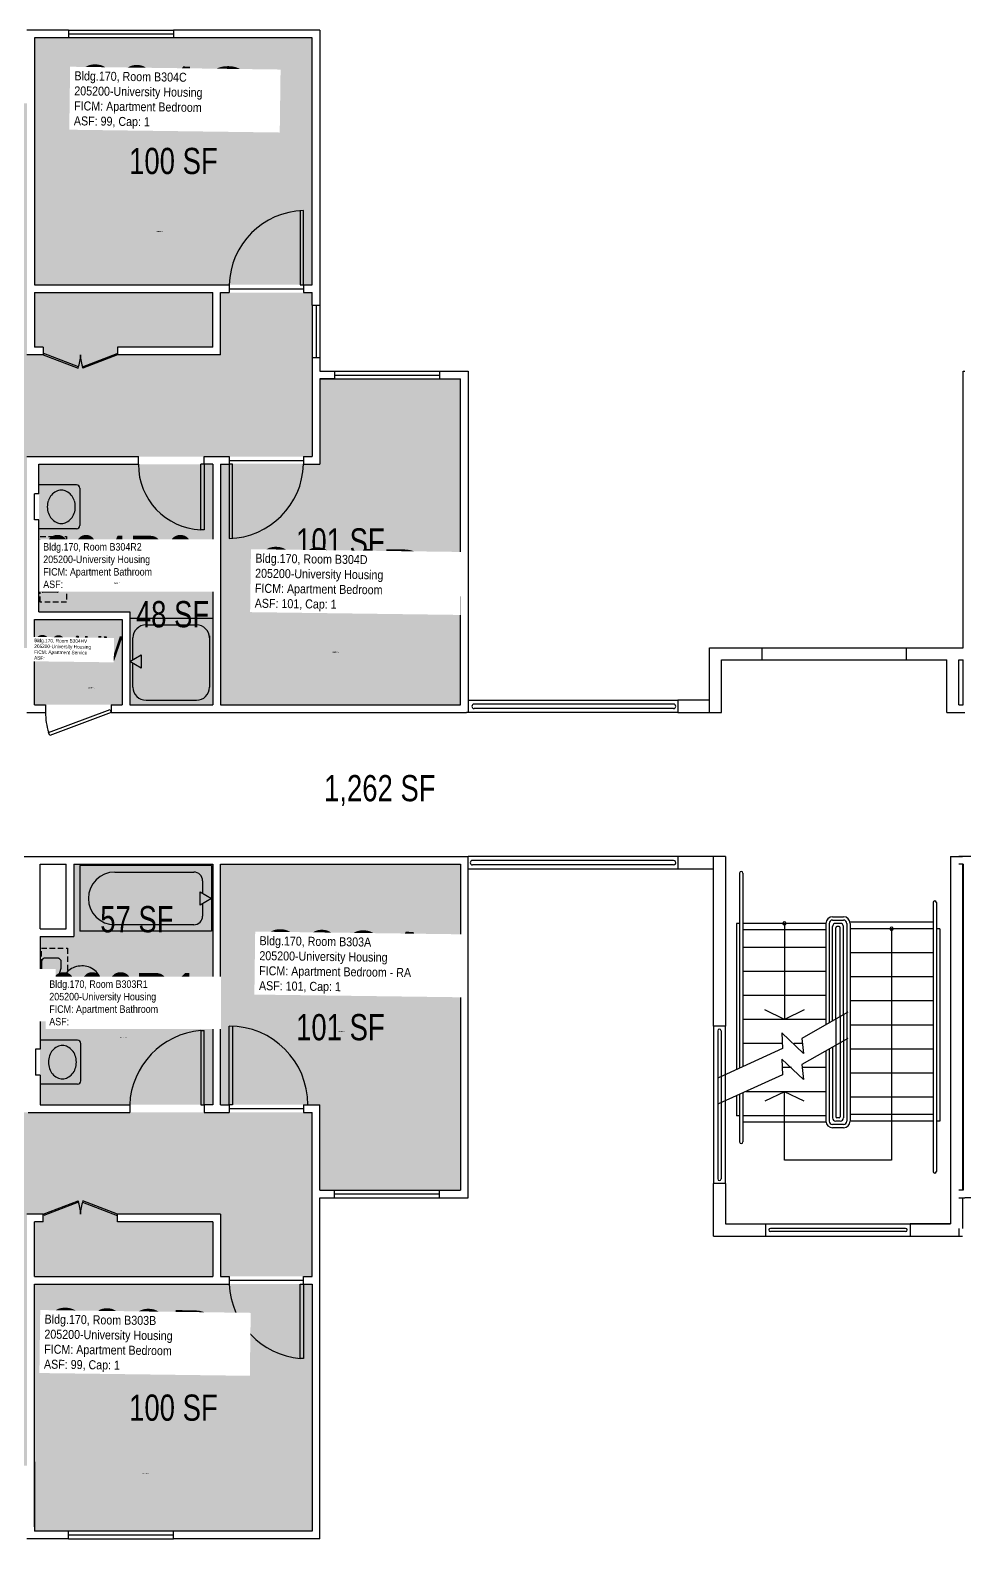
# Model space of a CAD drawing. Header units: inches. Extents: x -54 to 2413, y -86 to 676.
# Drawn here: x 1049 to 1477, y -51 to 639 of the extents above; entities that cross this region are included whole.
import ezdxf
from ezdxf.enums import TextEntityAlignment as Align

# ---------------------------------------------------------------- set-up
doc = ezdxf.new("R2010")
doc.units = ezdxf.units.IN
doc.header["$LTSCALE"] = 10
doc.header["$MEASUREMENT"] = 0
doc.linetypes.add('DASHED2', pattern=[0.375, 0.25, -0.125])
doc.layers.get('0').update_dxf_attribs({"linetype": 'CONTINUOUS'})
for name, color, linetype in [('A-DOOR', 2, 'CONTINUOUS'), ('A-FLOR', 3, 'CONTINUOUS'), ('A-GLAZ', 1, 'CONTINUOUS'), ('A-IDEN-RNUM', 7, 'CONTINUOUS'), ('A-IDEN-SNUM', 4, 'CONTINUOUS'), ('A-IDEN-VNUM', 4, 'CONTINUOUS'), ('A-WALL', 5, 'CONTINUOUS'), ('AREA-TEXT', 3, 'CONTINUOUS'), ('Rooms-Category-Color', 7, 'CONTINUOUS'), ('Rooms-College-Color', 7, 'CONTINUOUS'), ('Rooms-Department-Color', 7, 'CONTINUOUS'), ('Rooms-Division-Color', 7, 'CONTINUOUS'), ('Rooms-Information', 7, 'CONTINUOUS')]:
    doc.layers.add(name, color=color, linetype=linetype)
doc.styles.add('CP_AREA', font='arial.ttf', dxfattribs={"height": 15})
doc.styles.add('CP_ROOMSNUMBER', font='arial.ttf', dxfattribs={"height": 1})
doc.styles.add('CP_ROOMVNUMBER', font='arial.ttf', dxfattribs={"width": 0.85, "height": 0.075})

msp = doc.modelspace()

# ---------------------------------------------------------------- hatches: boundary and pattern name
at = {"layer": 'Rooms-Category-Color', "true_color": 0x728ef3}
for points in [[(1051.21, 635.92), (1051.21, 522.92), (1178.21, 522.92), (1178.21, 635.92)], [(1178.21, 519.24), (1178.21, 444.24), (1047.71, 444.24), (1047.71, 356.74), (992.21, 356.74), (992.21, 440.74), (944.7, 440.74), (944.7, 444.24), (785.21, 444.24), (785.21, 519.24), (827.21, 519.24), (827.21, 490.74), (874.21, 490.74), (874.21, 494.24), (830.71, 494.24), (830.71, 519.24), (912.21, 519.24), (912.21, 494.24), (908.21, 494.24), (908.21, 490.74), (915.71, 490.74), (915.71, 605.74), (1047.71, 605.74), (1047.71, 490.74), (1055.21, 490.74), (1055.21, 494.24), (1051.21, 494.24), (1051.21, 519.24), (1132.71, 519.24), (1132.71, 494.24), (1089.21, 494.24), (1089.21, 490.74), (1136.21, 490.74), (1136.21, 519.24)], [(1181.71, 479.92), (1181.71, 440.92), (1136.21, 440.92), (1136.21, 330.92), (1245.96, 330.92), (1245.96, 479.92)], [(1132.71, 440.74), (1053.21, 440.74), (1053.21, 373.24), (1094.71, 373.24), (1094.71, 330.74), (1132.71, 330.74)], [(1051.21, 369.74), (1091.21, 369.74), (1091.21, 330.74), (1051.21, 330.74)], [(1069.21, 257.74), (1132.71, 257.74), (1132.71, 147.74), (1053.71, 147.74), (1053.71, 224.74), (1069.21, 224.74)], [(1181.71, 108.74), (1181.71, 147.74), (1136.21, 147.74), (1136.21, 257.74), (1245.96, 257.74), (1245.96, 108.74)], [(785.21, 69.24), (785.21, 144.24), (915.71, 144.24), (915.71, 231.74), (971.21, 231.74), (971.21, 147.74), (1018.72, 147.74), (1018.72, 144.24), (1178.21, 144.24), (1178.21, 69.24), (1136.21, 69.24), (1136.21, 97.74), (1089.21, 97.74), (1089.21, 94.24), (1132.71, 94.24), (1132.71, 69.24), (1051.21, 69.24), (1051.21, 94.24), (1055.21, 94.24), (1055.21, 97.74), (1047.71, 97.74), (1047.71, -17.26), (915.71, -17.26), (915.71, 97.74), (908.21, 97.74), (908.21, 94.24), (912.21, 94.24), (912.21, 69.24), (830.71, 69.24), (830.71, 94.24), (874.21, 94.24), (874.21, 97.74), (827.21, 97.74), (827.21, 69.24)], [(1051.21, -47.26), (1051.21, 65.74), (1178.21, 65.74), (1178.21, -47.26)]]:
    msp.add_hatch(color=171, dxfattribs=at).paths.add_polyline_path(points)
at = {"layer": 'Rooms-College-Color', "true_color": 0xadadad}
for points in [[(1051.21, 635.92), (1051.21, 522.92), (1178.21, 522.92), (1178.21, 635.92)], [(1178.21, 519.24), (1178.21, 444.24), (1047.71, 444.24), (1047.71, 356.74), (992.21, 356.74), (992.21, 440.74), (944.7, 440.74), (944.7, 444.24), (785.21, 444.24), (785.21, 519.24), (827.21, 519.24), (827.21, 490.74), (874.21, 490.74), (874.21, 494.24), (830.71, 494.24), (830.71, 519.24), (912.21, 519.24), (912.21, 494.24), (908.21, 494.24), (908.21, 490.74), (915.71, 490.74), (915.71, 605.74), (1047.71, 605.74), (1047.71, 490.74), (1055.21, 490.74), (1055.21, 494.24), (1051.21, 494.24), (1051.21, 519.24), (1132.71, 519.24), (1132.71, 494.24), (1089.21, 494.24), (1089.21, 490.74), (1136.21, 490.74), (1136.21, 519.24)], [(1181.71, 479.92), (1181.71, 440.92), (1136.21, 440.92), (1136.21, 330.92), (1245.96, 330.92), (1245.96, 479.92)], [(1132.71, 440.74), (1053.21, 440.74), (1053.21, 373.24), (1094.71, 373.24), (1094.71, 330.74), (1132.71, 330.74)], [(1051.21, 369.74), (1091.21, 369.74), (1091.21, 330.74), (1051.21, 330.74)], [(1069.21, 257.74), (1132.71, 257.74), (1132.71, 147.74), (1053.71, 147.74), (1053.71, 224.74), (1069.21, 224.74)], [(1181.71, 108.74), (1181.71, 147.74), (1136.21, 147.74), (1136.21, 257.74), (1245.96, 257.74), (1245.96, 108.74)], [(785.21, 69.24), (785.21, 144.24), (915.71, 144.24), (915.71, 231.74), (971.21, 231.74), (971.21, 147.74), (1018.72, 147.74), (1018.72, 144.24), (1178.21, 144.24), (1178.21, 69.24), (1136.21, 69.24), (1136.21, 97.74), (1089.21, 97.74), (1089.21, 94.24), (1132.71, 94.24), (1132.71, 69.24), (1051.21, 69.24), (1051.21, 94.24), (1055.21, 94.24), (1055.21, 97.74), (1047.71, 97.74), (1047.71, -17.26), (915.71, -17.26), (915.71, 97.74), (908.21, 97.74), (908.21, 94.24), (912.21, 94.24), (912.21, 69.24), (830.71, 69.24), (830.71, 94.24), (874.21, 94.24), (874.21, 97.74), (827.21, 97.74), (827.21, 69.24)], [(1051.21, -47.26), (1051.21, 65.74), (1178.21, 65.74), (1178.21, -47.26)]]:
    msp.add_hatch(color=253, dxfattribs=at).paths.add_polyline_path(points)
at = {"layer": 'Rooms-Department-Color', "true_color": 0x604aed}
for points in [[(1051.21, 635.92), (1051.21, 522.92), (1178.21, 522.92), (1178.21, 635.92)], [(1178.21, 519.24), (1178.21, 444.24), (1047.71, 444.24), (1047.71, 356.74), (992.21, 356.74), (992.21, 440.74), (944.7, 440.74), (944.7, 444.24), (785.21, 444.24), (785.21, 519.24), (827.21, 519.24), (827.21, 490.74), (874.21, 490.74), (874.21, 494.24), (830.71, 494.24), (830.71, 519.24), (912.21, 519.24), (912.21, 494.24), (908.21, 494.24), (908.21, 490.74), (915.71, 490.74), (915.71, 605.74), (1047.71, 605.74), (1047.71, 490.74), (1055.21, 490.74), (1055.21, 494.24), (1051.21, 494.24), (1051.21, 519.24), (1132.71, 519.24), (1132.71, 494.24), (1089.21, 494.24), (1089.21, 490.74), (1136.21, 490.74), (1136.21, 519.24)], [(1181.71, 479.92), (1181.71, 440.92), (1136.21, 440.92), (1136.21, 330.92), (1245.96, 330.92), (1245.96, 479.92)], [(1132.71, 440.74), (1053.21, 440.74), (1053.21, 373.24), (1094.71, 373.24), (1094.71, 330.74), (1132.71, 330.74)], [(1051.21, 369.74), (1091.21, 369.74), (1091.21, 330.74), (1051.21, 330.74)], [(1069.21, 257.74), (1132.71, 257.74), (1132.71, 147.74), (1053.71, 147.74), (1053.71, 224.74), (1069.21, 224.74)], [(1181.71, 108.74), (1181.71, 147.74), (1136.21, 147.74), (1136.21, 257.74), (1245.96, 257.74), (1245.96, 108.74)], [(785.21, 69.24), (785.21, 144.24), (915.71, 144.24), (915.71, 231.74), (971.21, 231.74), (971.21, 147.74), (1018.72, 147.74), (1018.72, 144.24), (1178.21, 144.24), (1178.21, 69.24), (1136.21, 69.24), (1136.21, 97.74), (1089.21, 97.74), (1089.21, 94.24), (1132.71, 94.24), (1132.71, 69.24), (1051.21, 69.24), (1051.21, 94.24), (1055.21, 94.24), (1055.21, 97.74), (1047.71, 97.74), (1047.71, -17.26), (915.71, -17.26), (915.71, 97.74), (908.21, 97.74), (908.21, 94.24), (912.21, 94.24), (912.21, 69.24), (830.71, 69.24), (830.71, 94.24), (874.21, 94.24), (874.21, 97.74), (827.21, 97.74), (827.21, 69.24)], [(1051.21, -47.26), (1051.21, 65.74), (1178.21, 65.74), (1178.21, -47.26)]]:
    msp.add_hatch(color=173, dxfattribs=at).paths.add_polyline_path(points)
at = {"layer": 'Rooms-Division-Color', "true_color": 0x604aed}
for points in [[(1051.21, 635.92), (1051.21, 522.92), (1178.21, 522.92), (1178.21, 635.92)], [(1178.21, 519.24), (1178.21, 444.24), (1047.71, 444.24), (1047.71, 356.74), (992.21, 356.74), (992.21, 440.74), (944.7, 440.74), (944.7, 444.24), (785.21, 444.24), (785.21, 519.24), (827.21, 519.24), (827.21, 490.74), (874.21, 490.74), (874.21, 494.24), (830.71, 494.24), (830.71, 519.24), (912.21, 519.24), (912.21, 494.24), (908.21, 494.24), (908.21, 490.74), (915.71, 490.74), (915.71, 605.74), (1047.71, 605.74), (1047.71, 490.74), (1055.21, 490.74), (1055.21, 494.24), (1051.21, 494.24), (1051.21, 519.24), (1132.71, 519.24), (1132.71, 494.24), (1089.21, 494.24), (1089.21, 490.74), (1136.21, 490.74), (1136.21, 519.24)], [(1181.71, 479.92), (1181.71, 440.92), (1136.21, 440.92), (1136.21, 330.92), (1245.96, 330.92), (1245.96, 479.92)], [(1132.71, 440.74), (1053.21, 440.74), (1053.21, 373.24), (1094.71, 373.24), (1094.71, 330.74), (1132.71, 330.74)], [(1051.21, 369.74), (1091.21, 369.74), (1091.21, 330.74), (1051.21, 330.74)], [(1069.21, 257.74), (1132.71, 257.74), (1132.71, 147.74), (1053.71, 147.74), (1053.71, 224.74), (1069.21, 224.74)], [(1181.71, 108.74), (1181.71, 147.74), (1136.21, 147.74), (1136.21, 257.74), (1245.96, 257.74), (1245.96, 108.74)], [(785.21, 69.24), (785.21, 144.24), (915.71, 144.24), (915.71, 231.74), (971.21, 231.74), (971.21, 147.74), (1018.72, 147.74), (1018.72, 144.24), (1178.21, 144.24), (1178.21, 69.24), (1136.21, 69.24), (1136.21, 97.74), (1089.21, 97.74), (1089.21, 94.24), (1132.71, 94.24), (1132.71, 69.24), (1051.21, 69.24), (1051.21, 94.24), (1055.21, 94.24), (1055.21, 97.74), (1047.71, 97.74), (1047.71, -17.26), (915.71, -17.26), (915.71, 97.74), (908.21, 97.74), (908.21, 94.24), (912.21, 94.24), (912.21, 69.24), (830.71, 69.24), (830.71, 94.24), (874.21, 94.24), (874.21, 97.74), (827.21, 97.74), (827.21, 69.24)], [(1051.21, -47.26), (1051.21, 65.74), (1178.21, 65.74), (1178.21, -47.26)]]:
    msp.add_hatch(color=173, dxfattribs=at).paths.add_polyline_path(points)

# ---------------------------------------------------------------- linework, layer by layer
for p, q in [((1070.34, 431.24), (1053.21, 431.24)), ((1071.84, 429.74), (1071.84, 412.74)), ((1070.34, 411.24), (1053.21, 411.24)), ((1053.84, 383.24), (1053.84, 402.07)), ((1053.96, 402.36), (1054.71, 403.12)), ((1055.01, 403.24), (1061.84, 403.24)), ((1061.84, 403.24), (1062.71, 402.36)), ((1062.84, 402.07), (1062.84, 398.8)), ((1061.84, 395.18), (1061.84, 390.3)), ((1062.82, 398.69), (1061.85, 395.3)), ((1061.85, 390.19), (1062.82, 386.8)), ((1062.84, 386.68), (1062.84, 383.24)), ((1054.71, 382.36), (1053.84, 383.24)), ((1061.66, 382.24), (1055.01, 382.24)), ((1062.84, 383.24), (1061.96, 382.36)), ((1132.71, 370.24), (1094.71, 370.24)), ((1102.21, 367.27), (1125.21, 367.27)), ((1096.21, 351.39), (1096.21, 361.27)), ((1131.21, 362.27), (1131.21, 338.77)), ((1094.71, 350.52), (1099.91, 353.52)), ((1099.91, 353.52), (1099.91, 347.52)), ((1099.91, 347.52), (1094.71, 350.52)), ((1096.21, 338.77), (1096.21, 349.66)), ((1102.21, 332.77), (1125.21, 332.77)), ((1071.84, 257.12), (1071.84, 227.12)), ((1132.09, 257.12), (1071.84, 257.12)), ((1132.09, 257.12), (1132.09, 227.12)), ((1087.9, 254.17), (1124.05, 254.17)), ((1128.07, 250.15), (1128.07, 244.44)), ((1126.89, 239.12), (1126.89, 245.12)), ((1126.89, 245.12), (1132.09, 242.12)), ((1132.09, 242.12), (1126.89, 239.12)), ((1128.07, 239.8), (1128.07, 234.08)), ((1124.05, 230.07), (1087.9, 230.07)), ((1132.09, 227.12), (1071.84, 227.12)), ((1055.21, 214.62), (1054.34, 213.74)), ((1062.16, 214.74), (1055.51, 214.74)), ((1063.34, 213.74), (1062.46, 214.62)), ((1054.34, 213.74), (1054.34, 194.92)), ((1062.35, 206.8), (1063.34, 210.24)), ((1063.34, 210.24), (1063.34, 213.74)), ((1062.34, 201.8), (1062.34, 206.68)), ((1063.34, 198.24), (1062.35, 201.69)), ((1054.46, 194.62), (1055.34, 193.74)), ((1055.34, 193.74), (1062.34, 193.74)), ((1062.34, 193.74), (1063.21, 194.62)), ((1063.34, 194.92), (1063.34, 198.24)), ((1070.82, 177.24), (1053.7, 177.24)), ((1072.32, 158.74), (1072.32, 175.74)), ((1070.82, 157.24), (1053.7, 157.24))]:
    msp.add_line(p, q)
at = {"linetype": 'DASHED2'}
for p, q in [((1053.84, 377.66), (1053.84, 407.66)), ((1053.84, 407.66), (1065.84, 407.66)), ((1065.84, 407.66), (1065.84, 377.66)), ((1065.84, 377.66), (1053.84, 377.66)), ((1054.34, 219.33), (1066.34, 219.33)), ((1054.34, 189.33), (1054.34, 219.33)), ((1066.34, 219.33), (1066.34, 189.33)), ((1066.34, 189.33), (1054.34, 189.33))]:
    msp.add_line(p, q, dxfattribs=at)
for centre, radius, start, end in [((1063.96, 422.37), 6.59, 116.19159, 139.89909), ((1063.44, 423.42), 5.42, 90, 116.19159), ((1063.44, 423.42), 5.42, 63.80841, 90), ((1062.92, 422.37), 6.59, 40.10091, 63.80841), ((1070.34, 429.74), 1.5, 0, 90), ((1066.04, 421.24), 9, 160.77064, 180), ((1066.04, 421.24), 9, 180, 199.22936), ((1064.77, 421.69), 7.65, 139.89909, 160.77064), ((1062.11, 421.69), 7.65, 19.22936, 40.10091), ((1060.84, 421.24), 9, 0, 19.22936), ((1060.84, 421.24), 9, 340.77064, 0), ((1064.77, 420.8), 7.65, 199.22936, 220.10091), ((1063.96, 420.12), 6.59, 220.10091, 243.80841), ((1063.44, 419.06), 5.42, 243.80841, 270), ((1063.44, 419.06), 5.42, 270, 296.19159), ((1062.92, 420.12), 6.59, 296.19159, 319.89909), ((1062.11, 420.8), 7.65, 319.89909, 340.77064), ((1070.34, 412.74), 1.5, 270, 0), ((1054.26, 402.07), 0.418, 135, 180), ((1055.01, 402.82), 0.418, 90, 135), ((1062.42, 402.07), 0.418, 0, 45), ((1062.26, 395.18), 0.418, 164.0546, 180), ((1069.64, 392.74), 5.8, 153.29881, 180), ((1070.94, 392.09), 7.26, 129.47246, 153.29881), ((1071.79, 391.06), 8.59, 108.83538, 129.47246), ((1072.34, 389.45), 10.29, 90, 108.83538), ((1072.34, 389.45), 10.29, 71.16462, 90), ((1072.89, 391.06), 8.59, 50.52754, 71.16462), ((1073.73, 392.09), 7.26, 26.70119, 50.52754), ((1075.03, 392.74), 5.8, 0, 26.70119), ((1062.26, 390.3), 0.418, 180, 195.9454), ((1062.42, 386.68), 0.418, 0, 15.9454), ((1069.64, 392.74), 5.8, 180, 206.70119), ((1070.94, 393.4), 7.26, 206.70119, 230.52754), ((1071.79, 394.42), 8.59, 230.52754, 251.16462), ((1072.35, 395.07), 9.43, 288.83538, 309.47246), ((1073.73, 393.4), 7.26, 309.47246, 333.29881), ((1075.03, 392.74), 5.8, 333.29881, 0), ((1055.01, 382.66), 0.418, 225, 270), ((1061.66, 382.66), 0.418, 270, 315), ((1072.34, 396.03), 10.29, 251.16462, 270), ((1072.86, 393.6), 7.87, 266.22456, 288.83538), ((1102.21, 361.27), 6, 90, 180), ((1125.21, 361.27), 6, 0, 90), ((1102.21, 338.77), 6, 180, 270), ((1125.21, 338.77), 6, 270, 0), ((1087.9, 242.12), 12.05, 90, 270), ((1124.05, 250.15), 4.02, 0, 90), ((1124.05, 234.08), 4.02, 270, 0), ((1055.51, 214.32), 0.418, 90, 135), ((1062.16, 214.32), 0.418, 45, 90), ((1071.44, 203.59), 7.26, 129.47246, 153.29881), ((1072.29, 202.56), 8.59, 108.83538, 129.47246), ((1072.84, 200.95), 10.29, 90, 108.83538), ((1073.36, 203.39), 7.87, 71.16462, 93.77544), ((1072.85, 201.91), 9.43, 50.52754, 71.16462), ((1074.23, 203.59), 7.26, 26.70119, 50.52754), ((1062.76, 206.68), 0.418, 164.0546, 180), ((1062.76, 201.8), 0.418, 180, 195.9454), ((1070.14, 204.24), 5.8, 153.29881, 180), ((1070.14, 204.24), 5.8, 180, 206.70119), ((1071.44, 204.9), 7.26, 206.70119, 230.52754), ((1074.23, 204.9), 7.26, 309.47246, 333.29881), ((1075.53, 204.24), 5.8, 0, 26.70119), ((1075.53, 204.24), 5.8, 333.29881, 0), ((1054.76, 194.92), 0.418, 180, 225), ((1062.92, 194.92), 0.418, 315, 0), ((1072.29, 205.92), 8.59, 230.52754, 251.16462), ((1072.84, 207.53), 10.29, 251.16462, 270), ((1072.84, 207.53), 10.29, 270, 288.83538), ((1073.39, 205.92), 8.59, 288.83538, 309.47246), ((1065.25, 167.69), 7.65, 139.89909, 160.77064), ((1064.44, 168.37), 6.59, 116.19159, 139.89909), ((1063.92, 169.42), 5.42, 90, 116.19159), ((1063.92, 169.42), 5.42, 63.80841, 90), ((1063.41, 168.37), 6.59, 40.10091, 63.80841), ((1062.6, 167.69), 7.65, 19.22936, 40.10091), ((1070.82, 175.74), 1.5, 0, 90), ((1066.53, 167.24), 9, 160.77064, 180), ((1066.53, 167.24), 9, 180, 199.22936), ((1061.32, 167.24), 9, 0, 19.22936), ((1061.32, 167.24), 9, 340.77064, 0), ((1065.25, 166.8), 7.65, 199.22936, 220.10091), ((1064.44, 166.12), 6.59, 220.10091, 243.80841), ((1063.92, 165.06), 5.42, 243.80841, 270), ((1063.92, 165.06), 5.42, 270, 296.19159), ((1063.41, 166.12), 6.59, 296.19159, 319.89909), ((1062.6, 166.8), 7.65, 319.89909, 340.77064), ((1070.82, 158.74), 1.5, 270, 0)]:
    msp.add_arc(centre, radius, start, end)
at = {"layer": 'A-DOOR'}
for p, q in [((1172.71, 556.74), (1172.71, 522.74)), ((1174.21, 522.74), (1174.21, 556.74)), ((1140.21, 520.99), (1174.21, 520.99)), ((1172.71, 522.74), (1174.21, 522.74)), ((1055.47, 491.4), (1055.21, 490.74)), ((1055.21, 490.74), (1071.09, 484.66)), ((1071.34, 485.32), (1055.47, 491.4)), ((1073.09, 485.32), (1088.96, 491.4)), ((1089.21, 490.74), (1073.34, 484.66)), ((1088.96, 491.4), (1089.21, 490.74)), ((1071.09, 484.66), (1071.34, 485.32)), ((1073.34, 484.66), (1073.09, 485.32)), ((1140.21, 442.49), (1174.21, 442.49)), ((1127.21, 410.74), (1127.21, 440.74)), ((1128.71, 440.74), (1127.21, 440.74)), ((1128.71, 440.74), (1128.71, 410.74)), ((1140.21, 440.74), (1140.21, 406.74)), ((1141.71, 440.74), (1140.21, 440.74)), ((1141.71, 406.74), (1141.71, 440.74)), ((1128.71, 410.74), (1127.21, 410.74)), ((1057.64, 317.98), (1085.71, 328.56)), ((1086.21, 327.24), (1058.14, 316.65)), ((1085.71, 328.56), (1086.21, 327.24)), ((1058.14, 316.65), (1057.64, 317.98)), ((1127.21, 181.74), (1127.21, 147.74)), ((1127.21, 181.74), (1128.71, 181.74)), ((1128.71, 147.74), (1128.71, 181.74)), ((1140.21, 147.74), (1140.21, 183.74)), ((1141.71, 183.74), (1141.71, 147.74)), ((1127.21, 147.74), (1128.71, 147.74)), ((1141.71, 147.74), (1140.21, 147.74)), ((1140.21, 145.99), (1174.21, 145.99)), ((1055.21, 97.74), (1071.09, 103.83)), ((1071.09, 103.83), (1071.34, 103.17)), ((1073.34, 103.83), (1073.09, 103.17)), ((1089.21, 97.74), (1073.34, 103.83)), ((1055.47, 97.08), (1055.21, 97.74)), ((1071.34, 103.17), (1055.47, 97.08)), ((1073.09, 103.17), (1088.96, 97.08)), ((1088.96, 97.08), (1089.21, 97.74)), ((1140.21, 67.49), (1174.21, 67.49)), ((1172.71, 65.74), (1174.21, 65.74)), ((1172.71, 31.74), (1172.71, 65.74)), ((1174.21, 65.74), (1174.21, 31.74)), ((1174.21, 31.74), (1172.71, 31.74))]:
    msp.add_line(p, q, dxfattribs=at)
for centre, radius, start, end in [((1175.17, 521.78), 34.97, 91.57576, 178.42424), ((1055.21, 490.74), 17, 339.02254, 0), ((1089.21, 490.74), 17, 180, 200.97746), ((1128.48, 440.49), 29.77, 179.51034, 267.55206), ((1139.25, 441.7), 34.97, 271.57576, 358.42424), ((1083.41, 326.87), 27.2, 179.22408, 199.05218), ((1130.32, 146.24), 35.64, 94.99827, 177.58607), ((1140.21, 147.74), 36, 0, 90), ((1055.21, 97.74), 17, 0, 20.97746), ((1089.21, 97.74), 17, 159.02254, 180), ((1175.85, 67.28), 35.67, 182.4645, 264.95117)]:
    msp.add_arc(centre, radius, start, end, dxfattribs=at)
at = {"layer": 'A-FLOR'}
for p, q in [((1343.47, 330.99), (1252.2, 330.99)), ((1343.46, 328.99), (1252.21, 328.99)), ((1343.46, 259.49), (1251.45, 259.49)), ((1343.52, 257.49), (1251.46, 257.49)), ((1373.71, 253.74), (1373.71, 164.45)), ((1375.21, 253.74), (1375.21, 165.13)), ((1462.21, 240.24), (1462.21, 117.24)), ((1463.71, 240.24), (1463.71, 117.24)), ((1372.21, 230.74), (1372.21, 163.77)), ((1373.71, 230.74), (1372.21, 230.74)), ((1413.21, 230.74), (1375.21, 230.74)), ((1413.21, 227.74), (1375.21, 227.74)), ((1394.21, 230.74), (1394.21, 186.74)), ((1413.21, 230.74), (1413.21, 184.28)), ((1414.71, 230.74), (1414.71, 185.13)), ((1416.21, 233.74), (1421.21, 233.74)), ((1416.21, 232.24), (1421.21, 232.24)), ((1416.21, 186.12), (1416.21, 229.24)), ((1419.71, 230.74), (1417.71, 230.74)), ((1417.71, 186.97), (1417.71, 228.74)), ((1419.21, 229.24), (1418.21, 229.24)), ((1419.71, 188.1), (1419.71, 228.74)), ((1421.21, 188.95), (1421.21, 229.24)), ((1422.71, 230.74), (1422.71, 140.24)), ((1462.21, 231.24), (1424.17, 231.24)), ((1424.21, 230.74), (1424.21, 140.24)), ((1462.21, 228.24), (1424.21, 228.24)), ((1443.21, 228.24), (1443.21, 122.45)), ((1465.21, 228.24), (1463.71, 228.24)), ((1465.21, 228.24), (1465.21, 140.24)), ((1413.21, 219.74), (1375.21, 219.74)), ((1462.21, 217.24), (1424.21, 217.24)), ((1413.21, 208.74), (1375.21, 208.74)), ((1462.21, 206.24), (1424.21, 206.24)), ((1413.21, 197.74), (1375.21, 197.74)), ((1462.21, 195.24), (1424.21, 195.24)), ((1413.21, 186.74), (1375.21, 186.74)), ((1394.21, 186.74), (1385.21, 191.14)), ((1403.21, 191.14), (1394.21, 186.74)), ((1423.22, 190.09), (1402.12, 178.13)), ((1417.71, 186.97), (1417.71, 142.24)), ((1419.71, 188.1), (1419.71, 142.24)), ((1421.21, 188.95), (1421.21, 141.74)), ((1363.71, 181.63), (1363.71, 113.85)), ((1365.21, 181.63), (1365.21, 113.85)), ((1402.94, 171.28), (1392.99, 180.66)), ((1392.99, 180.66), (1393.29, 173.43)), ((1416.21, 186.12), (1416.21, 185.98)), ((1462.21, 184.24), (1424.21, 184.24)), ((1393.29, 173.43), (1363.97, 160.15)), ((1393.44, 175.74), (1375.21, 175.74)), ((1402.65, 175.74), (1398.46, 175.74)), ((1402.12, 178.13), (1402.94, 171.28)), ((1423.22, 178.09), (1402.12, 166.13)), ((1414.71, 173.13), (1414.71, 140.24)), ((1416.21, 173.98), (1416.21, 141.74)), ((1462.21, 173.24), (1424.21, 173.24)), ((1402.94, 159.28), (1392.99, 168.66)), ((1392.99, 168.66), (1393.29, 161.43)), ((1402.12, 166.13), (1402.94, 159.28)), ((1413.21, 172.28), (1413.21, 140.24)), ((1393.29, 161.43), (1363.97, 148.15)), ((1397.39, 164.74), (1393.4, 164.74)), ((1413.21, 164.74), (1402.53, 164.74)), ((1462.21, 162.24), (1424.21, 162.24)), ((1373.71, 152.45), (1373.71, 130.74)), ((1375.21, 153.13), (1375.21, 130.74)), ((1413.21, 153.74), (1376.56, 153.74)), ((1394.21, 153.74), (1385.21, 149.35)), ((1394.21, 122.45), (1394.21, 153.74)), ((1403.21, 149.35), (1394.21, 153.74)), ((1372.21, 151.77), (1372.21, 142.74)), ((1462.21, 151.24), (1424.21, 151.24)), ((1373.71, 142.74), (1372.21, 142.74)), ((1413.21, 142.74), (1375.21, 142.74)), ((1413.21, 139.74), (1375.21, 139.74)), ((1421.21, 138.74), (1416.21, 138.74)), ((1419.71, 140.24), (1417.71, 140.24)), ((1419.21, 141.74), (1418.21, 141.74)), ((1462.21, 143.24), (1424.21, 143.24)), ((1462.21, 140.24), (1424.21, 140.24)), ((1465.21, 140.24), (1463.71, 140.24)), ((1421.21, 137.24), (1416.21, 137.24)), ((1443.21, 122.45), (1394.21, 122.45)), ((1449.6, 91.24), (1387.82, 91.24)), ((1449.6, 89.74), (1387.82, 89.74))]:
    msp.add_line(p, q, dxfattribs=at)
at = {"layer": 'A-FLOR', "extrusion": (-0.000186924, 1.72754e-10, 1)}
msp.add_arc((1252.21, 329.99, -0.23), 1, 89.99995, 269.99995, dxfattribs=at)
at = {"layer": 'A-FLOR', "extrusion": (0.000186924, 1.72766e-10, 1)}
msp.add_arc((1343.46, 329.99, 0.25), 1, 270.00005, 90.00005, dxfattribs=at)
at = {"layer": 'A-FLOR', "extrusion": (-0.000186924, 1.728e-10, 1)}
msp.add_arc((1251.46, 258.49, -0.23), 1, 90.00006, 269.99983, dxfattribs=at)
at = {"layer": 'A-FLOR', "extrusion": (0.000186924, -5.49493e-09, 1)}
msp.add_arc((1343.46, 258.49, 0.25), 1, 269.99832, 89.99832, dxfattribs=at)
at = {"layer": 'A-FLOR'}
for centre, radius, start, end in [((1374.46, 253.74), 0.75, 0, 180), ((1462.96, 240.24), 0.75, 0, 180), ((1394.21, 230.74), 0.75, 90, 270), ((1394.21, 230.74), 0.75, 270, 90), ((1416.21, 230.74), 3, 90, 180), ((1416.21, 230.74), 1.5, 90, 180), ((1417.71, 229.24), 1.5, 90, 180), ((1418.21, 228.74), 0.5, 90, 180), ((1419.21, 228.74), 0.5, 0, 90), ((1419.71, 229.24), 1.5, 0, 90), ((1421.21, 230.74), 3, 0, 90), ((1421.21, 230.74), 1.5, 0, 90), ((1443.21, 228.24), 0.75, 90, 270), ((1443.21, 228.24), 0.75, 270, 90), ((1364.46, 181.63), 0.75, 0, 180), ((1416.21, 140.24), 3, 180, 270), ((1416.21, 140.24), 1.5, 180, 270), ((1417.71, 141.74), 1.5, 180, 270), ((1418.21, 142.24), 0.5, 180, 270), ((1419.21, 142.24), 0.5, 270, 0), ((1419.71, 141.74), 1.5, 270, 0), ((1421.21, 140.24), 1.5, 270, 0), ((1421.21, 140.24), 3, 270, 0), ((1374.46, 130.74), 0.75, 180, 0), ((1364.46, 113.85), 0.75, 180, 0), ((1462.96, 117.24), 0.75, 180, 0), ((1387.82, 90.49), 0.75, 90, 270), ((1449.6, 90.49), 0.75, 270, 90)]:
    msp.add_arc(centre, radius, start, end, dxfattribs=at)
at = {"layer": 'A-GLAZ'}
for p, q in [((1066.71, 639.24), (1114.71, 639.24)), ((1114.71, 637.49), (1066.71, 637.49)), ((1114.71, 635.74), (1066.71, 635.74)), ((1178.21, 513.49), (1178.21, 489.49)), ((1179.96, 513.49), (1179.96, 489.49)), ((1181.71, 513.49), (1181.71, 489.49)), ((1188.46, 483.24), (1236.46, 483.24)), ((1188.46, 481.49), (1236.46, 481.49)), ((1188.46, 479.74), (1236.46, 479.74)), ((1188.46, 108.74), (1236.46, 108.74)), ((1188.46, 106.99), (1236.46, 106.99)), ((1188.46, 105.24), (1236.46, 105.24)), ((1114.71, -47.26), (1066.71, -47.26)), ((1114.71, -49.01), (1066.71, -49.01)), ((1066.71, -50.76), (1114.71, -50.76))]:
    msp.add_line(p, q, dxfattribs=at)
at = {"layer": 'A-WALL'}
for p, q in [((1066.71, 639.24), (1047.71, 639.24)), ((1051.21, 635.74), (1051.21, 603.99)), ((1066.71, 635.74), (1051.21, 635.74)), ((1066.71, 639.24), (1066.71, 635.74)), ((1114.71, 639.24), (1114.71, 635.74)), ((1181.71, 639.24), (1114.71, 639.24)), ((1178.21, 635.74), (1114.71, 635.74)), ((1178.21, 522.74), (1178.21, 635.74)), ((1181.71, 639.24), (1181.71, 513.49)), ((1051.21, 603.99), (1051.21, 522.74)), ((1051.21, 522.74), (1140.21, 522.74)), ((1051.21, 519.24), (1132.71, 519.24)), ((1051.21, 519.24), (1051.21, 494.24)), ((1132.71, 494.24), (1132.71, 519.24)), ((1136.21, 490.74), (1136.21, 519.24)), ((1136.21, 519.24), (1140.21, 519.24)), ((1140.21, 522.74), (1140.21, 519.24)), ((1174.21, 522.74), (1174.21, 519.24)), ((1174.21, 522.74), (1178.21, 522.74)), ((1174.21, 519.24), (1178.21, 519.24)), ((1178.21, 513.49), (1178.21, 519.24)), ((1178.21, 513.49), (1181.71, 513.49)), ((1055.21, 490.74), (1047.71, 490.74)), ((1055.21, 494.24), (1051.21, 494.24)), ((1055.21, 494.24), (1055.21, 490.74)), ((1132.71, 494.24), (1089.21, 494.24)), ((1089.21, 494.24), (1089.21, 490.74)), ((1136.21, 490.74), (1089.21, 490.74)), ((1178.21, 489.49), (1181.71, 489.49)), ((1178.21, 489.49), (1178.21, 483.74)), ((1178.21, 483.74), (1178.21, 444.24)), ((1181.71, 489.49), (1181.71, 483.24)), ((1181.71, 483.24), (1188.46, 483.24)), ((1188.46, 483.24), (1188.46, 479.74)), ((1236.46, 483.24), (1236.46, 479.74)), ((1236.46, 483.24), (1248.71, 483.24)), ((1248.71, 483.24), (1249.46, 483.24)), ((1249.46, 483.24), (1249.46, 327.24)), ((1475.96, 356.74), (1475.96, 483.24)), ((1475.96, 483.24), (1476.71, 483.24)), ((1181.71, 479.74), (1181.71, 440.74)), ((1181.71, 479.74), (1188.46, 479.74)), ((1188.46, 479.74), (1181.71, 479.74)), ((1236.46, 479.74), (1245.96, 479.74)), ((1245.96, 330.74), (1245.96, 479.74)), ((1047.71, 444.24), (1098.71, 444.24)), ((1098.71, 440.74), (1098.71, 444.24)), ((1128.71, 440.74), (1128.71, 444.24)), ((1128.71, 440.74), (1128.71, 444.24)), ((1128.71, 444.24), (1140.21, 444.24)), ((1140.21, 444.24), (1140.21, 440.74)), ((1174.21, 444.24), (1178.21, 444.24)), ((1174.21, 444.24), (1174.21, 440.74)), ((1053.21, 440.74), (1098.71, 440.74)), ((1053.21, 427.24), (1053.21, 440.74)), ((1132.71, 440.74), (1128.71, 440.74)), ((1132.71, 440.74), (1132.71, 330.74)), ((1136.21, 440.74), (1136.21, 330.74)), ((1136.21, 440.74), (1140.21, 440.74)), ((1174.21, 440.74), (1181.71, 440.74)), ((1051.21, 415.24), (1051.21, 427.24)), ((1053.21, 427.24), (1051.21, 427.24)), ((1053.21, 415.24), (1051.21, 415.24)), ((1053.21, 373.24), (1053.21, 415.24)), ((1053.21, 373.24), (1094.71, 373.24)), ((1094.71, 373.24), (1094.71, 330.74)), ((1051.21, 369.74), (1091.21, 369.74)), ((1051.21, 330.74), (1051.21, 369.74)), ((1091.21, 369.74), (1091.21, 330.74)), ((1359.96, 356.74), (1383.96, 356.74)), ((1359.96, 327.24), (1359.96, 356.74)), ((1383.96, 351.24), (1383.96, 356.74)), ((1383.96, 356.74), (1449.96, 356.74)), ((1449.96, 351.24), (1449.96, 356.74)), ((1449.96, 356.74), (1475.96, 356.74)), ((1365.46, 327.24), (1365.46, 351.24)), ((1365.46, 351.24), (1383.96, 351.24)), ((1383.96, 351.24), (1449.96, 351.24)), ((1449.96, 351.24), (1468.46, 351.24)), ((1468.46, 327.24), (1468.46, 351.24)), ((1473.96, 330.74), (1473.96, 351.24)), ((1473.96, 351.24), (1475.96, 351.24)), ((1475.96, 330.74), (1475.96, 351.24)), ((1249.46, 332.74), (1345.46, 332.74)), ((1359.96, 332.74), (1345.46, 332.74)), ((1345.46, 332.74), (1345.46, 327.24)), ((1047.71, 327.24), (1056.21, 327.24)), ((1051.21, 330.74), (1056.21, 330.74)), ((1056.21, 330.74), (1056.21, 327.24)), ((1086.21, 330.74), (1086.21, 327.24)), ((1086.21, 330.74), (1091.21, 330.74)), ((1086.21, 327.24), (1248.71, 327.24)), ((1094.71, 330.74), (1132.71, 330.74)), ((1136.21, 330.74), (1245.96, 330.74)), ((1249.46, 327.24), (1248.71, 327.24)), ((1345.46, 327.24), (1249.46, 327.24)), ((1345.46, 327.24), (1359.96, 327.24)), ((1359.96, 327.24), (1365.46, 327.24)), ((1468.46, 327.24), (1475.96, 327.24)), ((1473.96, 330.74), (1475.96, 330.74)), ((1475.96, 327.24), (1476.71, 327.24)), ((967.71, 261.24), (1248.71, 261.24)), ((1053.71, 228.24), (1053.71, 257.74)), ((1053.71, 257.74), (1065.71, 257.74)), ((1065.71, 228.24), (1065.71, 257.74)), ((1069.21, 257.74), (1069.21, 224.74)), ((1069.21, 257.74), (1132.71, 257.74)), ((1132.71, 257.74), (1132.71, 147.74)), ((1136.21, 147.74), (1136.21, 257.74)), ((1136.21, 257.74), (1245.96, 257.74)), ((1245.96, 257.74), (1245.96, 108.74)), ((1248.71, 261.24), (1249.46, 261.24)), ((1249.46, 105.24), (1249.46, 261.24)), ((1345.46, 261.24), (1249.46, 261.24)), ((1249.46, 255.74), (1345.46, 255.74)), ((1361.71, 261.24), (1345.46, 261.24)), ((1345.46, 261.24), (1345.46, 255.74)), ((1345.46, 255.74), (1361.71, 255.74)), ((1361.71, 183.74), (1361.71, 261.24)), ((1367.21, 261.24), (1361.71, 261.24)), ((1367.21, 261.24), (1367.21, 183.74)), ((1470.21, 261.24), (1470.21, 93.24)), ((1470.21, 261.24), (1475.71, 261.24)), ((1476.71, 261.24), (1473.96, 261.24)), ((1475.96, 257.74), (1473.96, 257.74)), ((1475.71, 257.74), (1475.71, 108.74)), ((1475.96, 257.74), (1475.96, 108.74)), ((1639.21, 261.24), (1476.71, 261.24)), ((1053.71, 228.24), (1065.71, 228.24)), ((1053.71, 224.74), (1053.71, 173.24)), ((1053.71, 224.74), (1069.21, 224.74)), ((1367.21, 183.74), (1361.71, 183.74)), ((1361.71, 183.74), (1361.71, 111.74)), ((1367.21, 111.74), (1367.21, 183.74)), ((1051.7, 173.24), (1051.7, 161.24)), ((1053.71, 173.24), (1051.7, 173.24)), ((1053.71, 161.24), (1051.7, 161.24)), ((1053.71, 161.24), (1053.71, 147.74)), ((1053.71, 147.74), (1094.71, 147.74)), ((1071.34, 147.74), (1090.71, 147.74)), ((1094.71, 147.74), (1094.71, 144.24)), ((1132.71, 147.74), (1128.71, 147.74)), ((1128.71, 147.74), (1128.71, 144.24)), ((1136.21, 147.74), (1140.21, 147.74)), ((1140.21, 147.74), (1140.21, 144.24)), ((1140.21, 147.74), (1140.21, 144.24)), ((1174.21, 147.74), (1181.71, 147.74)), ((1174.21, 147.74), (1174.21, 144.24)), ((1181.71, 108.74), (1181.71, 147.74)), ((1048.21, 144.24), (1094.71, 144.24)), ((1128.71, 144.24), (1140.21, 144.24)), ((1174.21, 144.24), (1178.21, 144.24)), ((1178.21, 105.24), (1178.21, 144.24)), ((1361.71, 87.74), (1361.71, 111.74)), ((1367.21, 111.74), (1361.71, 111.74)), ((1367.21, 111.74), (1367.21, 93.24)), ((1178.21, 69.24), (1178.21, 105.24)), ((1181.71, 108.74), (1188.46, 108.74)), ((1181.71, 105.24), (1188.46, 105.24)), ((1181.71, -50.76), (1181.71, 105.24)), ((1188.46, 105.24), (1188.46, 108.74)), ((1236.46, 105.24), (1236.46, 108.74)), ((1236.46, 108.74), (1245.96, 108.74)), ((1236.46, 105.24), (1248.71, 105.24)), ((1248.71, 105.24), (1249.46, 105.24)), ((1475.96, 108.74), (1473.96, 108.74)), ((1473.96, 105.24), (1476.71, 105.24)), ((1475.71, 105.24), (1475.71, 91.24)), ((1488.96, 105.24), (1476.71, 105.24)), ((1055.21, 97.74), (1047.71, 97.74)), ((1055.21, 94.24), (1055.21, 97.74)), ((1136.21, 97.74), (1089.21, 97.74)), ((1089.21, 94.24), (1089.21, 97.74)), ((1136.21, 97.74), (1136.21, 69.24)), ((1051.21, 69.24), (1051.21, 94.24)), ((1055.21, 94.24), (1051.21, 94.24)), ((1132.71, 94.24), (1089.21, 94.24)), ((1132.71, 94.24), (1132.71, 69.24)), ((1367.21, 93.24), (1385.71, 93.24)), ((1385.71, 93.24), (1451.71, 93.24)), ((1385.71, 87.74), (1385.71, 93.24)), ((1451.71, 93.24), (1470.21, 93.24)), ((1470.21, 93.24), (1451.71, 93.24)), ((1451.71, 93.24), (1451.71, 87.74)), ((1473.96, 91.24), (1473.96, 87.74)), ((1361.71, 87.74), (1385.71, 87.74)), ((1385.71, 87.74), (1451.71, 87.74)), ((1451.71, 87.74), (1475.71, 87.74)), ((1051.21, 69.24), (1132.71, 69.24)), ((1136.21, 69.24), (1140.21, 69.24)), ((1140.21, 69.24), (1140.21, 65.74)), ((1174.21, 65.74), (1174.21, 69.24)), ((1174.21, 69.24), (1178.21, 69.24)), ((1051.21, -15.51), (1051.21, 65.74)), ((1051.21, 65.74), (1140.21, 65.74)), ((1174.21, 65.74), (1178.21, 65.74)), ((1178.21, 65.74), (1178.21, -47.26)), ((1051.21, -45.26), (1051.21, -15.51)), ((1051.21, -15.51), (1051.21, -47.26)), ((1066.71, -47.26), (1051.21, -47.26)), ((1066.71, -50.76), (1066.71, -47.26)), ((1114.71, -50.76), (1114.71, -47.26)), ((1178.21, -47.26), (1114.71, -47.26)), ((1066.71, -50.76), (1047.71, -50.76)), ((1181.71, -50.76), (1114.71, -50.76))]:
    msp.add_line(p, q, dxfattribs=at)

# ---------------------------------------------------------------- texts
at = {"layer": 'A-IDEN-RNUM', "style": 'CP_ROOMSNUMBER'}
for s, rotation, p in [('0304-C0', 359.24, (1106.85, 546.98)), ('0304-D0', 359.2, (1187.34, 354.6)), ('0304-HV', 359.24, (1075.83, 338.29)), ('0303-A0', 359.24, (1190.04, 181.13)), ('0303-B0', 359.2, (1100.68, -21.01))]:
    msp.add_text(s, height=0.36, rotation=rotation, dxfattribs=at).set_placement(p)
for s, p in [('0304-R2', (1087.44, 386.13)), ('0303-R1', (1090.45, 178.42))]:
    msp.add_text(s, height=0.36, dxfattribs=at).set_placement(p)
at = {"layer": 'A-IDEN-SNUM', "style": 'CP_ROOMSNUMBER'}
for s, rotation, p in [('1700B304C0', 359.24, (1106.85, 546.98)), ('1700B304D0', 359.2, (1187.34, 354.6)), ('1700B304HV', 359.24, (1075.83, 338.29)), ('1700B303A0', 359.24, (1190.04, 181.13)), ('1700B303B0', 359.2, (1100.68, -21.01))]:
    msp.add_text(s, height=0.36, rotation=rotation, dxfattribs=at).set_placement(p)
for s, p in [('1700B304R2', (1087.44, 386.13)), ('1700B303R1', (1090.45, 178.42))]:
    msp.add_text(s, height=0.36, dxfattribs=at).set_placement(p)
at = {"layer": 'A-IDEN-VNUM', "style": 'CP_ROOMVNUMBER', "width": 0.85}
for s, height, rotation, p in [('304C', 28.8, 359.24, (1069.15, 594.5)), ('304D', 28.8, 359.24, (1151.87, 373.86)), ('304HV', 11.143, 359.24, (1050.98, 351.36)), ('303A', 28.8, 359.24404, (1153.81, 198.96)), ('303B', 28.8, 359.24, (1055.48, 25.86))]:
    msp.add_text(s, height=height, rotation=rotation, dxfattribs=at).set_placement(p)
at = {"layer": 'A-IDEN-VNUM', "style": 'CP_ROOMVNUMBER', "width": 0.7}
for s, p in [('304R2', (1055.17, 384.03)), ('303R1', (1057.94, 184.04))]:
    msp.add_text(s, height=24, dxfattribs=at).set_placement(p)
at = {"layer": 'AREA-TEXT', "style": 'CP_AREA', "width": 0.75}
for s, p in [('100 SF', (1114.71, 579.42)), ('101 SF', (1191.09, 405.42)), ('48 SF', (1114.31, 372.13)), ('1,262 SF', (1209.12, 292.57)), ('57 SF', (1098.01, 232.63)), ('101 SF', (1191.09, 183.24)), ('100 SF', (1114.71, 9.24))]:
    msp.add_text(s, height=12, dxfattribs=at).set_placement(p, align=Align.MIDDLE_CENTER)

# ---------------------------------------------------------------- next in the draw order: texts
at = {"layer": 'Rooms-Information', "attachment_point": 7, "style": 'CP_ROOMVNUMBER', "bg_fill": 3, "box_fill_scale": 1.5, "bg_fill_color": 256, "bg_fill_true_color": 13158600, "bg_fill_transparency": 0}
for s, insert, char_height, width, rotation in [('Bldg.170, Room B304C^M^J205200-University Housing^M^JFICM: Apartment Bedroom^M^JASF: 99, Cap: 1', (1069.15, 594.5), 4.1143, 92.16, 359.24), ('Bldg.170, Room B304D^M^J205200-University Housing^M^JFICM: Apartment Bedroom^M^JASF: 101, Cap: 1', (1151.87, 373.86), 4.1143, 92.16, 359.24), ('Bldg.170, Room B304HV^M^J205200-University Housing^M^JFICM: Apartment Service^M^JASF: ', (1050.98, 351.36), 1.5919, 35.6584, 359.24), ('Bldg.170, Room B303A^M^J205200-University Housing^M^JFICM: Apartment Bedroom - RA^M^JASF: 101, Cap: 1', (1153.81, 198.96), 4.11429, 92.16, 359.24404), ('Bldg.170, Room B303B^M^J205200-University Housing^M^JFICM: Apartment Bedroom^M^JASF: 99, Cap: 1', (1055.48, 25.86), 4.1143, 92.16, 359.24)]:
    msp.add_mtext(s, dxfattribs=dict(at, insert=insert, char_height=char_height, width=width, rotation=rotation))
at = {"layer": 'Rooms-Information', "char_height": 3.4286, "width": 76.8, "attachment_point": 7, "style": 'CP_ROOMVNUMBER', "bg_fill": 3, "box_fill_scale": 1.5, "bg_fill_color": 256, "bg_fill_true_color": 13158600, "bg_fill_transparency": 0}
for s, insert in [('Bldg.170, Room B304R2^M^J205200-University Housing^M^JFICM: Apartment Bathroom^M^JASF: ', (1055.17, 384.03)), ('Bldg.170, Room B303K^M^J205200-University Housing^M^JFICM: Apartment Kitchen^M^JASF: ', (982.38, 187.54, 0))]:
    msp.add_mtext(s, dxfattribs=dict(at, insert=insert))

# ---------------------------------------------------------------- next in the draw order: texts
at = {"layer": 'Rooms-Information', "insert": (1057.94, 184.04), "char_height": 3.4286, "width": 76.8, "attachment_point": 7, "style": 'CP_ROOMVNUMBER', "bg_fill": 3, "box_fill_scale": 1.5, "bg_fill_color": 256, "bg_fill_true_color": 13158600, "bg_fill_transparency": 0}
msp.add_mtext('Bldg.170, Room B303R1^M^J205200-University Housing^M^JFICM: Apartment Bathroom^M^JASF: ', dxfattribs=at)

doc.saveas('drawing.dxf')
